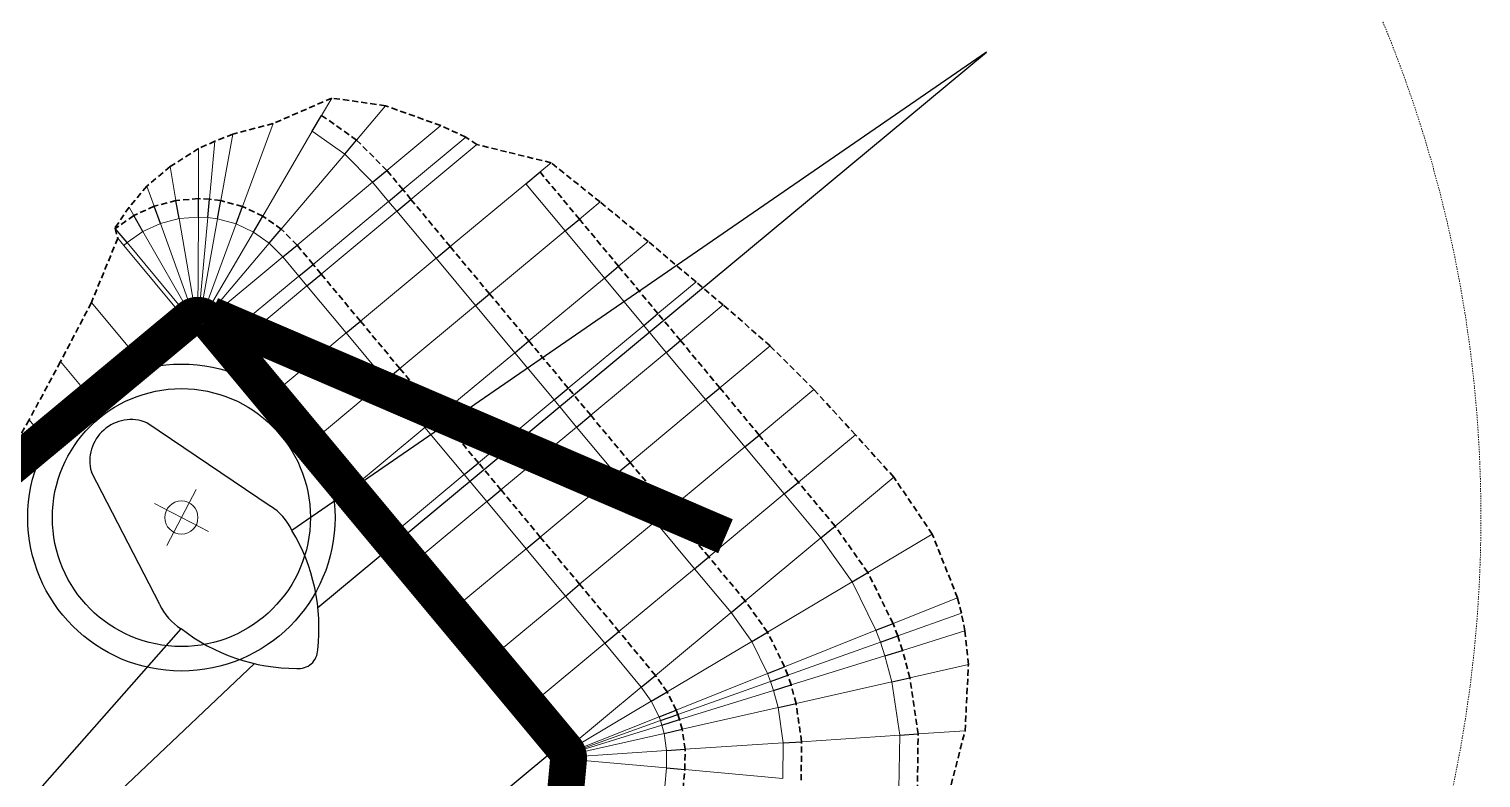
# Model space of a CAD drawing. Header units: metres. Extents: x 544752 to 548977, y 1840603 to 1844608.
# Drawn here: x 546210.3 to 546328.5, y 1843124.3 to 1843185.3 of the extents above; entities that cross this region are included whole.
import ezdxf

# ---------------------------------------------------------------- set-up
doc = ezdxf.new("R2010")
doc.units = ezdxf.units.M
doc.header["$MEASUREMENT"] = 0
doc.linetypes.add('ACAD_ISO02W100', pattern=[15, 12, -3])
doc.linetypes.add('Anordnung Grundriss$0$GESTRICHELT', pattern=[0.75, 0.5, -0.25])
doc.layers.add('Anordnung Grundriss$0$FBC-Windkraftstandort', color=7, linetype='Continuous')
doc.layers.add('C-ROAD', color=7, linetype='Continuous')
for name, color, linetype, lineweight in [('C-ROAD-CORR', 5, 'Continuous', 0), ('C-ROAD-LINK', 150, 'Continuous', 0), ('C-ROAD-MARK', 212, 'Continuous', 0), ('C-ROAD-STAN', 11, 'Continuous', 0), ('C-TOPO-FEAT', 94, 'Continuous', 5), ('Line7', 7, 'Continuous', 20), ('Đường', 5, 'ACAD_ISO02W100', 5)]:
    doc.layers.add(name, color=color, linetype=linetype, lineweight=lineweight)

# ---------------------------------------------------------------- blocks, each defined once
blk = doc.blocks.new('TB')
at = {"layer": 'Anordnung Grundriss$0$FBC-Windkraftstandort', "color": 1, "ltscale": 0.2}
for points in [[(-10.82, 8.26), (15.12, 74.06), (-4.2, 8.21)], [(-1.79, 7.15), (7.8, -0.26)], [(-13.55, 1.93), (-43.7, -62.06), (-8.99, -2.86)], [(-6.56, -3.89), (5.41, -5.8)]]:
    blk.add_lwpolyline(points, dxfattribs=at)
for radius in [12.5, 10.5]:
    blk.add_circle((-0.4, 0), radius, dxfattribs=at)
for centre, radius, start, end in [((-7.62, -6.81), 15.4, 77.1765, 114.8722), ((-13.57, 5.69), 1.57, 109.7536, 203.5071), ((-4.73, 3.7), 4.54, 49.5307, 83.3267), ((-0.39, 9.92), 15.4, 198.3885, 236.0841), ((5.26, -2.45), 3.36, 272.6116, 40.6491), ((-6.07, 0.61), 4.54, 229.934, 263.7299)]:
    blk.add_arc(centre, radius, start, end, dxfattribs=at)
at = {"layer": 'Defpoints', "color": 5, "linetype": 'Anordnung Grundriss$0$GESTRICHELT', "lineweight": 5, "ltscale": 0.2}
blk.add_circle((-0.4, 0), 105.73, dxfattribs=at)
at = {"layer": 'Line7', "color": 4, "lineweight": 5}
for p, q in [((-0.52, -2.57), (-0.29, 2.57)), ((-2.87, 0.11), (2.06, -0.11))]:
    blk.add_line(p, q, dxfattribs=at)
at = {"layer": 'Line7', "color": 1}
blk.add_circle((-0.4, 0), 1.35, dxfattribs=at)
blk = doc.blocks.new('STA')
blk.add_circle((0, 0), 0.036)
blk = doc.blocks.new('PI')
h = blk.add_hatch(color=256)
h.dxf.hatch_style = 1
h.paths.add_polyline_path([(0.011, 0, 1), (-0.011, 0, 1)])
at = {"xscale": 0.3048, "yscale": 0.3048, "zscale": 0.3048}
blk.add_blockref('STA', (0, 0), dxfattribs=at)
blk = doc.blocks.new('GFERFERF')
blk.add_lwpolyline([(467513.37, 1441358.47), (467628.37, 1441358.47), (467628.37, 1441366.47), (467513.37, 1441366.47)], close=True)
blk = doc.blocks.new('VƯERFEWRFER')
blk.add_lwpolyline([(467558.37, 1441403.47), (467513.37, 1441403.47), (467513.37, 1441358.47), (467558.37, 1441358.47)], close=True)
blk = doc.blocks.new('fcwdăed')
at = {"xscale": -1, "rotation": 19.89216182940478}
for name, p in [('GFERFERF', (1396356.81, 242240.54, -3.32)), ('VƯERFEWRFER', (1396369.4, 242205.74, -3.32))]:
    blk.add_blockref(name, p, dxfattribs=at)

msp = doc.modelspace()

# ---------------------------------------------------------------- linework, layer by layer
at = {"layer": 'C-ROAD', "color": 3, "linetype": 'Continuous', "lineweight": 13}
for p, q in [((546224.19, 1843162.39), (546223.42, 1843161.75)), ((546224.83, 1843161.62), (546224.19, 1843162.39)), ((546225.11, 1843162), (546224.19, 1843162.39)), ((546254.26, 1843126.27), (546253.99, 1843126.59)), ((546254.22, 1843125.85), (546254.26, 1843126.27))]:
    msp.add_line(p, q, dxfattribs=at)
at = {"layer": 'C-ROAD', "color": 1, "linetype": 'ACAD_ISO02W100', "lineweight": 60, "ltscale": 0.1, "const_width": 3, "flags": 128}
for points in [[(546223.42, 1843161.75), (546188.83, 1843132.97)], [(546239.59, 1843143.89), (546224.83, 1843161.62)], [(546246.3, 1843152.88), (546225.11, 1843162)], [(546266.99, 1843143.99), (546246.3, 1843152.88)], [(546253.99, 1843126.59), (546239.59, 1843143.89)], [(546252.6, 1843108.21), (546254.22, 1843125.85)]]:
    msp.add_lwpolyline(points, dxfattribs=at)
at = {"layer": 'C-ROAD', "color": 1, "linetype": 'ACAD_ISO02W100', "lineweight": -3, "ltscale": 0.1, "const_width": 3, "flags": 128}
for points in [[(546224.83, 1843161.62, 0.414214), (546223.42, 1843161.75)], [(546254.22, 1843125.85, 0.198912), (546253.99, 1843126.59)]]:
    msp.add_lwpolyline(points, format="xyb", dxfattribs=at)
at = {"layer": 'C-ROAD-CORR', "color": 160, "linetype": 'Continuous'}
for p, q in [((546234.13, 1843178.26, 588.42), (546234.95, 1843179.67, 590.04)), ((546234.13, 1843178.26, 588.42), (546234.95, 1843179.67, 590.04)), ((546234.13, 1843178.26, 588.42), (546234.95, 1843179.67, 590.04)), ((546234.13, 1843178.26, 588.42), (546234.95, 1843179.67, 590.04)), ((546233.37, 1843176.97, 588.39), (546234.13, 1843178.26, 588.42)), ((546233.37, 1843176.97, 588.39), (546234.13, 1843178.26, 588.42)), ((546236.98, 1843176.25, 588.41), (546239.33, 1843179.04, 592.06)), ((546236.98, 1843176.25, 588.41), (546239.33, 1843179.04, 592.06)), ((546236.98, 1843176.25, 588.41), (546239.33, 1843179.04, 592.06)), ((546236.98, 1843176.25, 588.41), (546239.33, 1843179.04, 592.06)), ((546227.69, 1843170.84, 580.39), (546230.18, 1843177.59, 587.59)), ((546227.69, 1843170.84, 580.39), (546230.18, 1843177.59, 587.59)), ((546227.69, 1843170.84, 580.39), (546230.18, 1843177.59, 587.59)), ((546227.69, 1843170.84, 580.39), (546230.18, 1843177.59, 587.59)), ((546229.35, 1843170.06, 580.39), (546233.37, 1843176.97, 588.39)), ((546229.35, 1843170.06, 580.39), (546233.37, 1843176.97, 588.39)), ((546229.35, 1843170.06, 580.39), (546233.37, 1843176.97, 588.39)), ((546239.43, 1843173.78, 588.41), (546243.82, 1843177.43, 594.12)), ((546239.43, 1843173.78, 588.41), (546243.82, 1843177.43, 594.12)), ((546239.43, 1843173.78, 588.41), (546243.82, 1843177.43, 594.12)), ((546239.43, 1843173.78, 588.41), (546243.82, 1843177.43, 594.12)), ((546225.02, 1843171.44, 580.39), (546225.45, 1843176.16, 585.13)), ((546225.02, 1843171.44, 580.39), (546225.45, 1843176.16, 585.13)), ((546225.02, 1843171.44, 580.39), (546225.45, 1843176.16, 585.13)), ((546225.02, 1843171.44, 580.39), (546225.45, 1843176.16, 585.13)), ((546225.92, 1843171.32, 580.39), (546226.9, 1843176.73, 585.89)), ((546225.92, 1843171.32, 580.39), (546226.9, 1843176.73, 585.89)), ((546225.92, 1843171.32, 580.39), (546226.9, 1843176.73, 585.89)), ((546225.92, 1843171.32, 580.39), (546226.9, 1843176.73, 585.89)), ((546236.01, 1843175.11, 588.38), (546236.98, 1843176.25, 588.41)), ((546236.01, 1843175.11, 588.38), (546236.98, 1843176.25, 588.41)), ((546240.74, 1843172.21, 588.38), (546245.86, 1843176.48, 595.05)), ((546240.74, 1843172.21, 588.38), (546245.86, 1843176.48, 595.05)), ((546240.74, 1843172.21, 588.38), (546245.86, 1843176.48, 595.05)), ((546240.74, 1843172.21, 588.38), (546245.86, 1843176.48, 595.05)), ((546241.4, 1843171.42, 588.36), (546246.76, 1843175.88, 595.34)), ((546241.4, 1843171.42, 588.36), (546246.76, 1843175.88, 595.34)), ((546241.4, 1843171.42, 588.36), (546246.76, 1843175.88, 595.34)), ((546241.4, 1843171.42, 588.36), (546246.76, 1843175.88, 595.34)), ((546224.1, 1843171.48, 580.39), (546224.12, 1843175.55, 584.46)), ((546224.1, 1843171.48, 580.39), (546224.12, 1843175.55, 584.46)), ((546224.1, 1843171.48, 580.39), (546224.12, 1843175.55, 584.46)), ((546224.1, 1843171.48, 580.39), (546224.12, 1843175.55, 584.46)), ((546230.84, 1843169, 580.38), (546236.01, 1843175.11, 588.38)), ((546230.84, 1843169, 580.38), (546236.01, 1843175.11, 588.38)), ((546230.84, 1843169, 580.38), (546236.01, 1843175.11, 588.38)), ((546222.28, 1843171.33, 580.39), (546221.8, 1843174.09, 583.2)), ((546222.28, 1843171.33, 580.39), (546221.8, 1843174.09, 583.2)), ((546222.28, 1843171.33, 580.39), (546221.8, 1843174.09, 583.2)), ((546222.28, 1843171.33, 580.39), (546221.8, 1843174.09, 583.2)), ((546238.28, 1843172.82, 588.38), (546239.43, 1843173.78, 588.41)), ((546238.28, 1843172.82, 588.38), (546239.43, 1843173.78, 588.41)), ((546250.74, 1843172.69, 596.29), (546251.9, 1843173.65, 596.32)), ((546250.74, 1843172.69, 596.29), (546251.9, 1843173.65, 596.32)), ((546251.9, 1843173.65, 596.32), (546252.8, 1843174.4, 597.49)), ((546251.9, 1843173.65, 596.32), (546252.8, 1843174.4, 597.49)), ((546251.9, 1843173.65, 596.32), (546252.8, 1843174.4, 597.49)), ((546251.9, 1843173.65, 596.32), (546252.8, 1843174.4, 597.49)), ((546220.51, 1843170.86, 580.39), (546219.92, 1843172.5, 582.14)), ((546220.51, 1843170.86, 580.39), (546219.92, 1843172.5, 582.14)), ((546220.51, 1843170.86, 580.39), (546219.92, 1843172.5, 582.14)), ((546220.51, 1843170.86, 580.39), (546219.92, 1843172.5, 582.14)), ((546232.13, 1843167.7, 580.38), (546238.28, 1843172.82, 588.38)), ((546232.13, 1843167.7, 580.38), (546238.28, 1843172.82, 588.38)), ((546232.13, 1843167.7, 580.38), (546238.28, 1843172.82, 588.38)), ((546239.58, 1843171.25, 588.35), (546240.74, 1843172.21, 588.38)), ((546239.58, 1843171.25, 588.35), (546240.74, 1843172.21, 588.38)), ((546244.59, 1843167.57, 588.29), (546250.74, 1843172.69, 596.29)), ((546244.59, 1843167.57, 588.29), (546250.74, 1843172.69, 596.29)), ((546244.59, 1843167.57, 588.29), (546250.74, 1843172.69, 596.29)), ((546222.53, 1843169.85, 580.36), (546222.28, 1843171.33, 580.39)), ((546222.53, 1843169.85, 580.36), (546222.28, 1843171.33, 580.39)), ((546224.1, 1843169.98, 580.36), (546224.1, 1843171.48, 580.39)), ((546224.1, 1843169.98, 580.36), (546224.1, 1843171.48, 580.39)), ((546224.88, 1843169.95, 580.36), (546225.02, 1843171.44, 580.39)), ((546224.88, 1843169.95, 580.36), (546225.02, 1843171.44, 580.39)), ((546225.66, 1843169.84, 580.36), (546225.92, 1843171.32, 580.39)), ((546225.66, 1843169.84, 580.36), (546225.92, 1843171.32, 580.39)), ((546233.43, 1843166.13, 580.35), (546239.58, 1843171.25, 588.35)), ((546233.43, 1843166.13, 580.35), (546239.58, 1843171.25, 588.35)), ((546233.43, 1843166.13, 580.35), (546239.58, 1843171.25, 588.35)), ((546240.24, 1843170.46, 588.33), (546241.4, 1843171.42, 588.36)), ((546240.24, 1843170.46, 588.33), (546241.4, 1843171.42, 588.36)), ((546255.1, 1843169.81, 596.24), (546256.78, 1843171.21, 598.44)), ((546255.1, 1843169.81, 596.24), (546256.78, 1843171.21, 598.44)), ((546255.1, 1843169.81, 596.24), (546256.78, 1843171.21, 598.44)), ((546255.1, 1843169.81, 596.24), (546256.78, 1843171.21, 598.44)), ((546218.85, 1843170.1, 580.39), (546218.46, 1843170.78, 581.18)), ((546218.85, 1843170.1, 580.39), (546218.46, 1843170.78, 581.18)), ((546218.85, 1843170.1, 580.39), (546218.46, 1843170.78, 581.18)), ((546218.85, 1843170.1, 580.39), (546218.46, 1843170.78, 581.18)), ((546219.59, 1843168.8, 580.36), (546218.85, 1843170.1, 580.39)), ((546219.59, 1843168.8, 580.36), (546218.85, 1843170.1, 580.39)), ((546221.02, 1843169.45, 580.36), (546220.51, 1843170.86, 580.39)), ((546221.02, 1843169.45, 580.36), (546220.51, 1843170.86, 580.39)), ((546223.89, 1843161.97, 572.36), (546222.53, 1843169.85, 580.36)), ((546223.89, 1843161.97, 572.36), (546222.53, 1843169.85, 580.36)), ((546223.89, 1843161.97, 572.36), (546222.53, 1843169.85, 580.36)), ((546224.06, 1843161.98, 572.36), (546224.1, 1843169.98, 580.36)), ((546224.06, 1843161.98, 572.36), (546224.1, 1843169.98, 580.36)), ((546224.06, 1843161.98, 572.36), (546224.1, 1843169.98, 580.36)), ((546224.15, 1843161.98, 572.36), (546224.88, 1843169.95, 580.36)), ((546224.15, 1843161.98, 572.36), (546224.88, 1843169.95, 580.36)), ((546224.15, 1843161.98, 572.36), (546224.88, 1843169.95, 580.36)), ((546224.24, 1843161.97, 572.36), (546225.66, 1843169.84, 580.36)), ((546224.24, 1843161.97, 572.36), (546225.66, 1843169.84, 580.36)), ((546224.24, 1843161.97, 572.36), (546225.66, 1843169.84, 580.36)), ((546227.17, 1843169.43, 580.36), (546227.69, 1843170.84, 580.39)), ((546227.17, 1843169.43, 580.36), (546227.69, 1843170.84, 580.39)), ((546228.59, 1843168.76, 580.36), (546229.35, 1843170.06, 580.39)), ((546228.59, 1843168.76, 580.36), (546229.35, 1843170.06, 580.39)), ((546234.09, 1843165.34, 580.33), (546240.24, 1843170.46, 588.33)), ((546234.09, 1843165.34, 580.33), (546240.24, 1843170.46, 588.33)), ((546234.09, 1843165.34, 580.33), (546240.24, 1843170.46, 588.33)), ((546253.94, 1843168.85, 596.21), (546255.1, 1843169.81, 596.24)), ((546253.94, 1843168.85, 596.21), (546255.1, 1843169.81, 596.24)), ((546217.34, 1843169.05, 580.39), (546217.32, 1843169.08, 580.42)), ((546217.34, 1843169.05, 580.39), (546217.32, 1843169.08, 580.42)), ((546217.34, 1843169.05, 580.39), (546217.32, 1843169.08, 580.42)), ((546217.34, 1843169.05, 580.39), (546217.32, 1843169.08, 580.42)), ((546218.3, 1843167.9, 580.36), (546217.34, 1843169.05, 580.39)), ((546218.3, 1843167.9, 580.36), (546217.34, 1843169.05, 580.39)), ((546223.56, 1843161.85, 572.36), (546219.59, 1843168.8, 580.36)), ((546223.56, 1843161.85, 572.36), (546219.59, 1843168.8, 580.36)), ((546223.56, 1843161.85, 572.36), (546219.59, 1843168.8, 580.36)), ((546223.72, 1843161.92, 572.36), (546221.02, 1843169.45, 580.36)), ((546223.72, 1843161.92, 572.36), (546221.02, 1843169.45, 580.36)), ((546223.72, 1843161.92, 572.36), (546221.02, 1843169.45, 580.36)), ((546224.41, 1843161.92, 572.36), (546227.17, 1843169.43, 580.36)), ((546224.41, 1843161.92, 572.36), (546227.17, 1843169.43, 580.36)), ((546224.41, 1843161.92, 572.36), (546227.17, 1843169.43, 580.36)), ((546224.56, 1843161.85, 572.36), (546228.59, 1843168.76, 580.36)), ((546224.56, 1843161.85, 572.36), (546228.59, 1843168.76, 580.36)), ((546224.56, 1843161.85, 572.36), (546228.59, 1843168.76, 580.36)), ((546229.87, 1843167.85, 580.35), (546230.84, 1843169, 580.38)), ((546229.87, 1843167.85, 580.35), (546230.84, 1843169, 580.38)), ((546247.79, 1843163.73, 588.21), (546253.94, 1843168.85, 596.21)), ((546247.79, 1843163.73, 588.21), (546253.94, 1843168.85, 596.21)), ((546247.79, 1843163.73, 588.21), (546253.94, 1843168.85, 596.21)), ((546218.03, 1843167.67, 580.36), (546217.54, 1843168.25, 580.38)), ((546218.03, 1843167.67, 580.36), (546217.54, 1843168.25, 580.38)), ((546218.03, 1843167.67, 580.36), (546217.54, 1843168.25, 580.38)), ((546218.03, 1843167.67, 580.36), (546217.54, 1843168.25, 580.38)), ((546223.14, 1843161.52, 572.36), (546218.03, 1843167.67, 580.36)), ((546223.14, 1843161.52, 572.36), (546218.03, 1843167.67, 580.36)), ((546223.14, 1843161.52, 572.36), (546218.03, 1843167.67, 580.36)), ((546223.42, 1843161.75, 572.36), (546218.3, 1843167.9, 580.36)), ((546223.42, 1843161.75, 572.36), (546218.3, 1843167.9, 580.36)), ((546223.42, 1843161.75, 572.36), (546218.3, 1843167.9, 580.36)), ((546224.71, 1843161.75, 572.35), (546229.87, 1843167.85, 580.35)), ((546224.71, 1843161.75, 572.35), (546229.87, 1843167.85, 580.35)), ((546224.71, 1843161.75, 572.35), (546229.87, 1843167.85, 580.35)), ((546230.98, 1843166.74, 580.35), (546232.13, 1843167.7, 580.38)), ((546230.98, 1843166.74, 580.35), (546232.13, 1843167.7, 580.38)), ((546243.44, 1843166.62, 588.26), (546244.59, 1843167.57, 588.29)), ((546243.44, 1843166.62, 588.26), (546244.59, 1843167.57, 588.29)), ((546258.29, 1843165.97, 596.17), (546260.71, 1843167.98, 599.32)), ((546258.29, 1843165.97, 596.17), (546260.71, 1843167.98, 599.32)), ((546258.29, 1843165.97, 596.17), (546260.71, 1843167.98, 599.32)), ((546258.29, 1843165.97, 596.17), (546260.71, 1843167.98, 599.32)), ((546224.83, 1843161.62, 572.35), (546230.98, 1843166.74, 580.35)), ((546224.83, 1843161.62, 572.35), (546230.98, 1843166.74, 580.35)), ((546224.83, 1843161.62, 572.35), (546230.98, 1843166.74, 580.35)), ((546237.29, 1843161.5, 580.26), (546243.44, 1843166.62, 588.26)), ((546237.29, 1843161.5, 580.26), (546243.44, 1843166.62, 588.26)), ((546237.29, 1843161.5, 580.26), (546243.44, 1843166.62, 588.26)), ((546226.13, 1843160.06, 572.32), (546232.28, 1843165.17, 580.32)), ((546226.13, 1843160.06, 572.32), (546232.28, 1843165.17, 580.32)), ((546226.13, 1843160.06, 572.32), (546232.28, 1843165.17, 580.32)), ((546232.28, 1843165.17, 580.32), (546233.43, 1843166.13, 580.35)), ((546232.28, 1843165.17, 580.32), (546233.43, 1843166.13, 580.35)), ((546232.94, 1843164.38, 580.3), (546234.09, 1843165.34, 580.33)), ((546232.94, 1843164.38, 580.3), (546234.09, 1843165.34, 580.33)), ((546257.14, 1843165.01, 596.14), (546258.29, 1843165.97, 596.17)), ((546257.14, 1843165.01, 596.14), (546258.29, 1843165.97, 596.17)), ((546226.79, 1843159.26, 572.3), (546232.94, 1843164.38, 580.3)), ((546226.79, 1843159.26, 572.3), (546232.94, 1843164.38, 580.3)), ((546226.79, 1843159.26, 572.3), (546232.94, 1843164.38, 580.3)), ((546250.99, 1843159.89, 588.14), (546257.14, 1843165.01, 596.14)), ((546250.99, 1843159.89, 588.14), (546257.14, 1843165.01, 596.14)), ((546250.99, 1843159.89, 588.14), (546257.14, 1843165.01, 596.14)), ((546261.49, 1843162.12, 596.09), (546264.59, 1843164.7, 600.13)), ((546261.49, 1843162.12, 596.09), (546264.59, 1843164.7, 600.13)), ((546261.49, 1843162.12, 596.09), (546264.59, 1843164.7, 600.13)), ((546261.49, 1843162.12, 596.09), (546264.59, 1843164.7, 600.13)), ((546219.3, 1843158.32, 572.36), (546215.4, 1843163.01, 578.47)), ((546219.3, 1843158.32, 572.36), (546215.4, 1843163.01, 578.47)), ((546219.3, 1843158.32, 572.36), (546215.4, 1843163.01, 578.47)), ((546219.3, 1843158.32, 572.36), (546215.4, 1843163.01, 578.47)), ((546240.49, 1843157.65, 580.18), (546246.64, 1843162.77, 588.18)), ((546240.49, 1843157.65, 580.18), (546246.64, 1843162.77, 588.18)), ((546240.49, 1843157.65, 580.18), (546246.64, 1843162.77, 588.18)), ((546246.64, 1843162.77, 588.18), (546247.79, 1843163.73, 588.21)), ((546246.64, 1843162.77, 588.18), (546247.79, 1843163.73, 588.21)), ((546263.33, 1843159.92, 596.05), (546266.81, 1843162.82, 600.59)), ((546263.33, 1843159.92, 596.05), (546266.81, 1843162.82, 600.59)), ((546263.33, 1843159.92, 596.05), (546266.81, 1843162.82, 600.59)), ((546263.33, 1843159.92, 596.05), (546266.81, 1843162.82, 600.59)), ((546236.14, 1843160.54, 580.23), (546237.29, 1843161.5, 580.26)), ((546236.14, 1843160.54, 580.23), (546237.29, 1843161.5, 580.26)), ((546260.34, 1843161.16, 596.06), (546261.49, 1843162.12, 596.09)), ((546260.34, 1843161.16, 596.06), (546261.49, 1843162.12, 596.09)), ((546229.99, 1843155.42, 572.23), (546236.14, 1843160.54, 580.23)), ((546229.99, 1843155.42, 572.23), (546236.14, 1843160.54, 580.23)), ((546229.99, 1843155.42, 572.23), (546236.14, 1843160.54, 580.23)), ((546254.19, 1843156.05, 588.06), (546260.34, 1843161.16, 596.06)), ((546254.19, 1843156.05, 588.06), (546260.34, 1843161.16, 596.06)), ((546254.19, 1843156.05, 588.06), (546260.34, 1843161.16, 596.06)), ((546249.84, 1843158.93, 588.11), (546250.99, 1843159.89, 588.14)), ((546249.84, 1843158.93, 588.11), (546250.99, 1843159.89, 588.14)), ((546262.17, 1843158.96, 596.02), (546263.33, 1843159.92, 596.05)), ((546262.17, 1843158.96, 596.02), (546263.33, 1843159.92, 596.05)), ((546266.52, 1843156.08, 595.98), (546270.62, 1843159.49, 601.3)), ((546266.52, 1843156.08, 595.98), (546270.62, 1843159.49, 601.3)), ((546266.52, 1843156.08, 595.98), (546270.62, 1843159.49, 601.3)), ((546266.52, 1843156.08, 595.98), (546270.62, 1843159.49, 601.3)), ((546215.46, 1843155.13, 572.36), (546212.89, 1843158.21, 576.38)), ((546215.46, 1843155.13, 572.36), (546212.89, 1843158.21, 576.38)), ((546215.46, 1843155.13, 572.36), (546212.89, 1843158.21, 576.38)), ((546215.46, 1843155.13, 572.36), (546212.89, 1843158.21, 576.38)), ((546243.69, 1843153.81, 580.11), (546249.84, 1843158.93, 588.11)), ((546243.69, 1843153.81, 580.11), (546249.84, 1843158.93, 588.11)), ((546243.69, 1843153.81, 580.11), (546249.84, 1843158.93, 588.11)), ((546256.02, 1843153.84, 588.02), (546262.17, 1843158.96, 596.02)), ((546256.02, 1843153.84, 588.02), (546262.17, 1843158.96, 596.02)), ((546256.02, 1843153.84, 588.02), (546262.17, 1843158.96, 596.02)), ((546239.34, 1843156.69, 580.15), (546240.49, 1843157.65, 580.18)), ((546239.34, 1843156.69, 580.15), (546240.49, 1843157.65, 580.18)), ((546233.19, 1843151.58, 572.15), (546239.34, 1843156.69, 580.15)), ((546233.19, 1843151.58, 572.15), (546239.34, 1843156.69, 580.15)), ((546233.19, 1843151.58, 572.15), (546239.34, 1843156.69, 580.15)), ((546253.04, 1843155.09, 588.03), (546254.19, 1843156.05, 588.06)), ((546253.04, 1843155.09, 588.03), (546254.19, 1843156.05, 588.06)), ((546265.37, 1843155.12, 595.95), (546266.52, 1843156.08, 595.98)), ((546265.37, 1843155.12, 595.95), (546266.52, 1843156.08, 595.98)), ((546269.72, 1843152.23, 595.9), (546274.17, 1843155.94, 601.69)), ((546269.72, 1843152.23, 595.9), (546274.17, 1843155.94, 601.69)), ((546269.72, 1843152.23, 595.9), (546274.17, 1843155.94, 601.69)), ((546269.72, 1843152.23, 595.9), (546274.17, 1843155.94, 601.69)), ((546246.89, 1843149.97, 580.03), (546253.04, 1843155.09, 588.03)), ((546246.89, 1843149.97, 580.03), (546253.04, 1843155.09, 588.03)), ((546246.89, 1843149.97, 580.03), (546253.04, 1843155.09, 588.03)), ((546259.22, 1843150, 587.95), (546265.37, 1843155.12, 595.95)), ((546259.22, 1843150, 587.95), (546265.37, 1843155.12, 595.95)), ((546259.22, 1843150, 587.95), (546265.37, 1843155.12, 595.95)), ((546211.62, 1843151.93, 572.36), (546210.33, 1843153.47, 574.37)), ((546211.62, 1843151.93, 572.36), (546210.33, 1843153.47, 574.37)), ((546211.62, 1843151.93, 572.36), (546210.33, 1843153.47, 574.37)), ((546211.62, 1843151.93, 572.36), (546210.33, 1843153.47, 574.37)), ((546242.54, 1843152.85, 580.08), (546243.69, 1843153.81, 580.11)), ((546242.54, 1843152.85, 580.08), (546243.69, 1843153.81, 580.11)), ((546254.87, 1843152.88, 587.99), (546256.02, 1843153.84, 588.02)), ((546254.87, 1843152.88, 587.99), (546256.02, 1843153.84, 588.02)), ((546236.39, 1843147.73, 572.08), (546242.54, 1843152.85, 580.08)), ((546236.39, 1843147.73, 572.08), (546242.54, 1843152.85, 580.08)), ((546236.39, 1843147.73, 572.08), (546242.54, 1843152.85, 580.08)), ((546248.72, 1843147.77, 579.99), (546254.87, 1843152.88, 587.99)), ((546248.72, 1843147.77, 579.99), (546254.87, 1843152.88, 587.99)), ((546248.72, 1843147.77, 579.99), (546254.87, 1843152.88, 587.99)), ((546268.57, 1843151.27, 595.87), (546269.72, 1843152.23, 595.9)), ((546268.57, 1843151.27, 595.87), (546269.72, 1843152.23, 595.9)), ((546272.92, 1843148.39, 595.83), (546277.56, 1843152.25, 601.86)), ((546272.92, 1843148.39, 595.83), (546277.56, 1843152.25, 601.86)), ((546272.92, 1843148.39, 595.83), (546277.56, 1843152.25, 601.86)), ((546272.92, 1843148.39, 595.83), (546277.56, 1843152.25, 601.86)), ((546262.42, 1843146.16, 587.87), (546268.57, 1843151.27, 595.87)), ((546262.42, 1843146.16, 587.87), (546268.57, 1843151.27, 595.87)), ((546262.42, 1843146.16, 587.87), (546268.57, 1843151.27, 595.87)), ((546245.74, 1843149.01, 580), (546246.89, 1843149.97, 580.03)), ((546245.74, 1843149.01, 580), (546246.89, 1843149.97, 580.03)), ((546258.07, 1843149.04, 587.92), (546259.22, 1843150, 587.95)), ((546258.07, 1843149.04, 587.92), (546259.22, 1843150, 587.95)), ((546239.59, 1843143.89, 572), (546245.74, 1843149.01, 580)), ((546239.59, 1843143.89, 572), (546245.74, 1843149.01, 580)), ((546239.59, 1843143.89, 572), (546245.74, 1843149.01, 580)), ((546251.92, 1843143.92, 579.92), (546258.07, 1843149.04, 587.92)), ((546251.92, 1843143.92, 579.92), (546258.07, 1843149.04, 587.92)), ((546251.92, 1843143.92, 579.92), (546258.07, 1843149.04, 587.92)), ((546275.9, 1843144.82, 595.76), (546280.68, 1843148.8, 601.98)), ((546275.9, 1843144.82, 595.76), (546280.68, 1843148.8, 601.98)), ((546275.9, 1843144.82, 595.76), (546280.68, 1843148.8, 601.98)), ((546275.9, 1843144.82, 595.76), (546280.68, 1843148.8, 601.98)), ((546247.57, 1843146.81, 579.96), (546248.72, 1843147.77, 579.99)), ((546247.57, 1843146.81, 579.96), (546248.72, 1843147.77, 579.99)), ((546265.62, 1843142.31, 587.8), (546271.77, 1843147.43, 595.8)), ((546265.62, 1843142.31, 587.8), (546271.77, 1843147.43, 595.8)), ((546265.62, 1843142.31, 587.8), (546271.77, 1843147.43, 595.8)), ((546271.77, 1843147.43, 595.8), (546272.92, 1843148.39, 595.83)), ((546271.77, 1843147.43, 595.8), (546272.92, 1843148.39, 595.83)), ((546241.42, 1843141.69, 571.96), (546247.57, 1843146.81, 579.96)), ((546241.42, 1843141.69, 571.96), (546247.57, 1843146.81, 579.96)), ((546241.42, 1843141.69, 571.96), (546247.57, 1843146.81, 579.96)), ((546261.27, 1843145.2, 587.84), (546262.42, 1843146.16, 587.87)), ((546261.27, 1843145.2, 587.84), (546262.42, 1843146.16, 587.87)), ((546255.12, 1843140.08, 579.84), (546261.27, 1843145.2, 587.84)), ((546255.12, 1843140.08, 579.84), (546261.27, 1843145.2, 587.84)), ((546255.12, 1843140.08, 579.84), (546261.27, 1843145.2, 587.84)), ((546250.77, 1843142.96, 579.89), (546251.92, 1843143.92, 579.92)), ((546250.77, 1843142.96, 579.89), (546251.92, 1843143.92, 579.92)), ((546268.59, 1843138.74, 587.73), (546274.74, 1843143.86, 595.73)), ((546268.59, 1843138.74, 587.73), (546274.74, 1843143.86, 595.73)), ((546268.59, 1843138.74, 587.73), (546274.74, 1843143.86, 595.73)), ((546274.74, 1843143.86, 595.73), (546275.9, 1843144.82, 595.76)), ((546274.74, 1843143.86, 595.73), (546275.9, 1843144.82, 595.76)), ((546278.57, 1843141.04, 595.75), (546283.81, 1843144.16, 601.86)), ((546278.57, 1843141.04, 595.75), (546283.81, 1843144.16, 601.86)), ((546278.57, 1843141.04, 595.75), (546283.81, 1843144.16, 601.86)), ((546278.57, 1843141.04, 595.75), (546283.81, 1843144.16, 601.86)), ((546244.62, 1843137.85, 571.89), (546250.77, 1843142.96, 579.89)), ((546244.62, 1843137.85, 571.89), (546250.77, 1843142.96, 579.89)), ((546244.62, 1843137.85, 571.89), (546250.77, 1843142.96, 579.89)), ((546264.47, 1843141.35, 587.77), (546265.62, 1843142.31, 587.8)), ((546264.47, 1843141.35, 587.77), (546265.62, 1843142.31, 587.8)), ((546258.32, 1843136.24, 579.77), (546264.47, 1843141.35, 587.77)), ((546258.32, 1843136.24, 579.77), (546264.47, 1843141.35, 587.77)), ((546258.32, 1843136.24, 579.77), (546264.47, 1843141.35, 587.77)), ((546270.41, 1843136.18, 587.72), (546277.28, 1843140.27, 595.72)), ((546270.41, 1843136.18, 587.72), (546277.28, 1843140.27, 595.72)), ((546270.41, 1843136.18, 587.72), (546277.28, 1843140.27, 595.72)), ((546277.28, 1843140.27, 595.72), (546278.57, 1843141.04, 595.75)), ((546277.28, 1843140.27, 595.72), (546278.57, 1843141.04, 595.75)), ((546247.82, 1843134, 571.81), (546253.97, 1843139.12, 579.81)), ((546247.82, 1843134, 571.81), (546253.97, 1843139.12, 579.81)), ((546247.82, 1843134, 571.81), (546253.97, 1843139.12, 579.81)), ((546253.97, 1843139.12, 579.81), (546255.12, 1843140.08, 579.84)), ((546253.97, 1843139.12, 579.81), (546255.12, 1843140.08, 579.84)), ((546267.44, 1843137.78, 587.7), (546268.59, 1843138.74, 587.73)), ((546267.44, 1843137.78, 587.7), (546268.59, 1843138.74, 587.73)), ((546280.62, 1843136.89, 595.75), (546285.86, 1843138.98, 601.39)), ((546280.62, 1843136.89, 595.75), (546285.86, 1843138.98, 601.39)), ((546280.62, 1843136.89, 595.75), (546285.86, 1843138.98, 601.39)), ((546280.62, 1843136.89, 595.75), (546285.86, 1843138.98, 601.39)), ((546261.29, 1843132.66, 579.7), (546267.44, 1843137.78, 587.7)), ((546261.29, 1843132.66, 579.7), (546267.44, 1843137.78, 587.7)), ((546261.29, 1843132.66, 579.7), (546267.44, 1843137.78, 587.7)), ((546279.22, 1843136.33, 595.72), (546280.62, 1843136.89, 595.75)), ((546279.22, 1843136.33, 595.72), (546280.62, 1843136.89, 595.75)), ((546281, 1843135.88, 595.75), (546286.18, 1843137.73, 601.25)), ((546281, 1843135.88, 595.75), (546286.18, 1843137.73, 601.25)), ((546281, 1843135.88, 595.75), (546286.18, 1843137.73, 601.25)), ((546281, 1843135.88, 595.75), (546286.18, 1843137.73, 601.25)), ((546257.16, 1843135.28, 579.74), (546258.32, 1843136.24, 579.77)), ((546257.16, 1843135.28, 579.74), (546258.32, 1843136.24, 579.77)), ((546269.12, 1843135.41, 587.69), (546270.41, 1843136.18, 587.72)), ((546269.12, 1843135.41, 587.69), (546270.41, 1843136.18, 587.72)), ((546271.79, 1843133.36, 587.72), (546279.22, 1843136.33, 595.72)), ((546271.79, 1843133.36, 587.72), (546279.22, 1843136.33, 595.72)), ((546271.79, 1843133.36, 587.72), (546279.22, 1843136.33, 595.72)), ((546279.59, 1843135.37, 595.72), (546281, 1843135.88, 595.75)), ((546279.59, 1843135.37, 595.72), (546281, 1843135.88, 595.75)), ((546281.39, 1843134.7, 595.75), (546286.46, 1843136.28, 601.06)), ((546281.39, 1843134.7, 595.75), (546286.46, 1843136.28, 601.06)), ((546281.39, 1843134.7, 595.75), (546286.46, 1843136.28, 601.06)), ((546281.39, 1843134.7, 595.75), (546286.46, 1843136.28, 601.06)), ((546251.02, 1843130.16, 571.74), (546257.16, 1843135.28, 579.74)), ((546251.02, 1843130.16, 571.74), (546257.16, 1843135.28, 579.74)), ((546251.02, 1843130.16, 571.74), (546257.16, 1843135.28, 579.74)), ((546262.24, 1843131.32, 579.69), (546269.12, 1843135.41, 587.69)), ((546262.24, 1843131.32, 579.69), (546269.12, 1843135.41, 587.69)), ((546262.24, 1843131.32, 579.69), (546269.12, 1843135.41, 587.69)), ((546272.05, 1843132.68, 587.72), (546279.59, 1843135.37, 595.72)), ((546272.05, 1843132.68, 587.72), (546279.59, 1843135.37, 595.72)), ((546272.05, 1843132.68, 587.72), (546279.59, 1843135.37, 595.72)), ((546279.96, 1843134.26, 595.72), (546281.39, 1843134.7, 595.75)), ((546279.96, 1843134.26, 595.72), (546281.39, 1843134.7, 595.75)), ((546270.4, 1843132.81, 587.69), (546271.79, 1843133.36, 587.72)), ((546270.4, 1843132.81, 587.69), (546271.79, 1843133.36, 587.72)), ((546272.32, 1843131.88, 587.72), (546279.96, 1843134.26, 595.72)), ((546272.32, 1843131.88, 587.72), (546279.96, 1843134.26, 595.72)), ((546272.32, 1843131.88, 587.72), (546279.96, 1843134.26, 595.72)), ((546281.99, 1843132.47, 595.75), (546286.75, 1843133.55, 600.63)), ((546281.99, 1843132.47, 595.75), (546286.75, 1843133.55, 600.63)), ((546281.99, 1843132.47, 595.75), (546286.75, 1843133.55, 600.63)), ((546281.99, 1843132.47, 595.75), (546286.75, 1843133.55, 600.63)), ((546260.14, 1843131.7, 579.67), (546261.29, 1843132.66, 579.7)), ((546260.14, 1843131.7, 579.67), (546261.29, 1843132.66, 579.7)), ((546262.97, 1843129.84, 579.69), (546270.4, 1843132.81, 587.69)), ((546262.97, 1843129.84, 579.69), (546270.4, 1843132.81, 587.69)), ((546262.97, 1843129.84, 579.69), (546270.4, 1843132.81, 587.69)), ((546263.11, 1843129.48, 579.69), (546270.64, 1843132.17, 587.69)), ((546263.11, 1843129.48, 579.69), (546270.64, 1843132.17, 587.69)), ((546263.11, 1843129.48, 579.69), (546270.64, 1843132.17, 587.69)), ((546270.64, 1843132.17, 587.69), (546272.05, 1843132.68, 587.72)), ((546270.64, 1843132.17, 587.69), (546272.05, 1843132.68, 587.72)), ((546272.73, 1843130.37, 587.72), (546280.53, 1843132.13, 595.72)), ((546272.73, 1843130.37, 587.72), (546280.53, 1843132.13, 595.72)), ((546272.73, 1843130.37, 587.72), (546280.53, 1843132.13, 595.72)), ((546280.53, 1843132.13, 595.72), (546281.99, 1843132.47, 595.75)), ((546280.53, 1843132.13, 595.72), (546281.99, 1843132.47, 595.75)), ((546253.99, 1843126.59, 571.67), (546260.14, 1843131.7, 579.67)), ((546253.99, 1843126.59, 571.67), (546260.14, 1843131.7, 579.67)), ((546253.99, 1843126.59, 571.67), (546260.14, 1843131.7, 579.67)), ((546260.95, 1843130.55, 579.66), (546262.24, 1843131.32, 579.69)), ((546260.95, 1843130.55, 579.66), (546262.24, 1843131.32, 579.69)), ((546263.25, 1843129.06, 579.69), (546270.89, 1843131.44, 587.69)), ((546263.25, 1843129.06, 579.69), (546270.89, 1843131.44, 587.69)), ((546263.25, 1843129.06, 579.69), (546270.89, 1843131.44, 587.69)), ((546270.89, 1843131.44, 587.69), (546272.32, 1843131.88, 587.72)), ((546270.89, 1843131.44, 587.69), (546272.32, 1843131.88, 587.72)), ((546254.08, 1843126.46, 571.66), (546260.95, 1843130.55, 579.66)), ((546254.08, 1843126.46, 571.66), (546260.95, 1843130.55, 579.66)), ((546254.08, 1843126.46, 571.66), (546260.95, 1843130.55, 579.66)), ((546261.58, 1843129.28, 579.66), (546262.97, 1843129.84, 579.69)), ((546261.58, 1843129.28, 579.66), (546262.97, 1843129.84, 579.69)), ((546263.46, 1843128.27, 579.69), (546271.26, 1843130.04, 587.69)), ((546263.46, 1843128.27, 579.69), (546271.26, 1843130.04, 587.69)), ((546263.46, 1843128.27, 579.69), (546271.26, 1843130.04, 587.69)), ((546271.26, 1843130.04, 587.69), (546272.73, 1843130.37, 587.72)), ((546271.26, 1843130.04, 587.69), (546272.73, 1843130.37, 587.72)), ((546254.15, 1843126.32, 571.66), (546261.58, 1843129.28, 579.66)), ((546254.15, 1843126.32, 571.66), (546261.58, 1843129.28, 579.66)), ((546254.15, 1843126.32, 571.66), (546261.58, 1843129.28, 579.66)), ((546254.16, 1843126.28, 571.66), (546261.7, 1843128.98, 579.66)), ((546254.16, 1843126.28, 571.66), (546261.7, 1843128.98, 579.66)), ((546254.16, 1843126.28, 571.66), (546261.7, 1843128.98, 579.66)), ((546254.18, 1843126.24, 571.66), (546261.82, 1843128.62, 579.66)), ((546254.18, 1843126.24, 571.66), (546261.82, 1843128.62, 579.66)), ((546254.18, 1843126.24, 571.66), (546261.82, 1843128.62, 579.66)), ((546261.7, 1843128.98, 579.66), (546263.11, 1843129.48, 579.69)), ((546261.7, 1843128.98, 579.66), (546263.11, 1843129.48, 579.69)), ((546261.82, 1843128.62, 579.66), (546263.25, 1843129.06, 579.69)), ((546261.82, 1843128.62, 579.66), (546263.25, 1843129.06, 579.69)), ((546254.2, 1843126.17, 571.66), (546262, 1843127.94, 579.66)), ((546254.2, 1843126.17, 571.66), (546262, 1843127.94, 579.66)), ((546254.2, 1843126.17, 571.66), (546262, 1843127.94, 579.66)), ((546262, 1843127.94, 579.66), (546263.46, 1843128.27, 579.69)), ((546262, 1843127.94, 579.66), (546263.46, 1843128.27, 579.69)), ((546271.68, 1843127.16, 587.69), (546273.18, 1843127.26, 587.72)), ((546271.68, 1843127.16, 587.69), (546273.18, 1843127.26, 587.72)), ((546273.18, 1843127.26, 587.72), (546281.16, 1843127.79, 595.72)), ((546273.18, 1843127.26, 587.72), (546281.16, 1843127.79, 595.72)), ((546273.18, 1843127.26, 587.72), (546281.16, 1843127.79, 595.72)), ((546281.16, 1843127.79, 595.72), (546282.66, 1843127.89, 595.75)), ((546281.16, 1843127.79, 595.72), (546282.66, 1843127.89, 595.75)), ((546282.66, 1843127.89, 595.75), (546286.48, 1843128.14, 599.58)), ((546282.66, 1843127.89, 595.75), (546286.48, 1843128.14, 599.58)), ((546282.66, 1843127.89, 595.75), (546286.48, 1843128.14, 599.58)), ((546282.66, 1843127.89, 595.75), (546286.48, 1843128.14, 599.58)), ((546254.22, 1843126.01, 571.66), (546262.2, 1843126.54, 579.66)), ((546254.22, 1843126.01, 571.66), (546262.2, 1843126.54, 579.66)), ((546254.22, 1843126.01, 571.66), (546262.2, 1843126.54, 579.66)), ((546262.2, 1843126.54, 579.66), (546263.7, 1843126.64, 579.69)), ((546262.2, 1843126.54, 579.66), (546263.7, 1843126.64, 579.69)), ((546263.7, 1843126.64, 579.69), (546271.68, 1843127.16, 587.69)), ((546263.7, 1843126.64, 579.69), (546271.68, 1843127.16, 587.69)), ((546263.7, 1843126.64, 579.69), (546271.68, 1843127.16, 587.69)), ((546254.22, 1843125.85, 571.66), (546262.18, 1843125.13, 579.66)), ((546254.22, 1843125.85, 571.66), (546262.18, 1843125.13, 579.66)), ((546254.22, 1843125.85, 571.66), (546262.18, 1843125.13, 579.66)), ((546262.18, 1843125.13, 579.66), (546263.68, 1843124.99, 579.69)), ((546262.18, 1843125.13, 579.66), (546263.68, 1843124.99, 579.69)), ((546263.68, 1843124.99, 579.69), (546271.64, 1843124.26, 587.69)), ((546263.68, 1843124.99, 579.69), (546271.64, 1843124.26, 587.69)), ((546263.68, 1843124.99, 579.69), (546271.64, 1843124.26, 587.69))]:
    msp.add_line(p, q, dxfattribs=at)
at = {"layer": 'C-ROAD-CORR', "color": 11, "linetype": 'Anordnung Grundriss$0$GESTRICHELT', "lineweight": 30}
for points in [[(546264.59, 1843164.7, 600.13), (546260.71, 1843167.98, 599.32), (546256.78, 1843171.21, 598.44), (546252.8, 1843174.4, 597.49), (546246.76, 1843175.88, 595.34), (546245.86, 1843176.48, 595.05), (546243.82, 1843177.43, 594.12), (546239.33, 1843179.04, 592.06), (546234.95, 1843179.67, 590.04), (546230.18, 1843177.59, 587.59), (546226.9, 1843176.73, 585.89), (546225.45, 1843176.16, 585.13), (546224.12, 1843175.55, 584.46), (546221.8, 1843174.09, 583.2), (546219.92, 1843172.5, 582.14), (546218.46, 1843170.78, 581.18), (546217.32, 1843169.08, 580.42), (546217.54, 1843168.25, 580.38), (546215.4, 1843163.01, 578.47), (546212.89, 1843158.21, 576.38), (546210.33, 1843153.47, 574.37), (546207.72, 1843148.79, 572.44)], [(546254.19, 1843156.05, 588.06), (546250.99, 1843159.89, 588.14), (546247.79, 1843163.73, 588.21), (546244.59, 1843167.57, 588.29), (546241.4, 1843171.42, 588.36), (546240.74, 1843172.21, 588.38), (546239.43, 1843173.78, 588.41), (546236.98, 1843176.25, 588.41), (546234.13, 1843178.26, 588.42)], [(546261.49, 1843162.12, 596.09), (546258.29, 1843165.97, 596.17), (546255.1, 1843169.81, 596.24), (546251.9, 1843173.65, 596.32)], [(546246.89, 1843149.97, 580.03), (546243.69, 1843153.81, 580.11), (546240.49, 1843157.65, 580.18), (546237.29, 1843161.5, 580.26), (546234.09, 1843165.34, 580.33), (546233.43, 1843166.13, 580.35), (546232.13, 1843167.7, 580.38), (546230.84, 1843169, 580.38), (546229.35, 1843170.06, 580.39), (546227.69, 1843170.84, 580.39), (546225.92, 1843171.32, 580.39), (546225.02, 1843171.44, 580.39), (546224.1, 1843171.48, 580.39), (546222.28, 1843171.33, 580.39), (546220.51, 1843170.86, 580.39), (546218.85, 1843170.1, 580.39), (546217.34, 1843169.05, 580.39)], [(546285.15, 1843123.02, 598.31), (546286.48, 1843128.14, 599.58), (546286.75, 1843133.55, 600.63), (546286.46, 1843136.28, 601.06), (546286.18, 1843137.73, 601.25), (546285.86, 1843138.98, 601.39), (546283.81, 1843144.16, 601.86), (546280.68, 1843148.8, 601.98), (546277.56, 1843152.25, 601.86), (546274.17, 1843155.94, 601.69), (546270.62, 1843159.49, 601.3), (546266.81, 1843162.82, 600.59), (546264.59, 1843164.7, 600.13)], [(546239.59, 1843143.89, 572), (546236.39, 1843147.73, 572.08), (546233.19, 1843151.58, 572.15), (546229.99, 1843155.42, 572.23), (546226.79, 1843159.26, 572.3), (546226.13, 1843160.06, 572.32), (546224.83, 1843161.62, 572.35), (546224.71, 1843161.75, 572.35), (546224.56, 1843161.85, 572.36), (546224.41, 1843161.92, 572.36), (546224.24, 1843161.97, 572.36), (546224.15, 1843161.98, 572.36), (546224.06, 1843161.98, 572.36), (546223.89, 1843161.97, 572.36), (546223.72, 1843161.92, 572.36), (546223.56, 1843161.85, 572.36), (546223.42, 1843161.75, 572.36), (546223.14, 1843161.52, 572.36), (546219.3, 1843158.32, 572.36), (546215.46, 1843155.13, 572.36), (546211.62, 1843151.93, 572.36), (546207.77, 1843148.73, 572.36)], [(546282.18, 1843118.71, 595.7), (546282.6, 1843123.26, 595.75), (546282.66, 1843127.89, 595.75), (546281.99, 1843132.47, 595.75), (546281.39, 1843134.7, 595.75), (546281, 1843135.88, 595.75), (546280.62, 1843136.89, 595.75), (546278.57, 1843141.04, 595.75), (546275.9, 1843144.82, 595.76), (546272.92, 1843148.39, 595.83), (546269.72, 1843152.23, 595.9), (546266.52, 1843156.08, 595.98), (546263.33, 1843159.92, 596.05), (546261.49, 1843162.12, 596.09)], [(546273.14, 1843124.12, 587.72), (546273.18, 1843127.26, 587.72), (546272.73, 1843130.37, 587.72), (546272.32, 1843131.88, 587.72), (546272.05, 1843132.68, 587.72), (546271.79, 1843133.36, 587.72), (546270.41, 1843136.18, 587.72), (546268.59, 1843138.74, 587.73), (546265.62, 1843142.31, 587.8), (546262.42, 1843146.16, 587.87), (546259.22, 1843150, 587.95), (546256.02, 1843153.84, 588.02), (546254.19, 1843156.05, 588.06)], [(546263.26, 1843120.44, 579.64), (546263.68, 1843124.99, 579.69), (546263.7, 1843126.64, 579.69), (546263.46, 1843128.27, 579.69), (546263.25, 1843129.06, 579.69), (546263.11, 1843129.48, 579.69), (546262.97, 1843129.84, 579.69), (546262.24, 1843131.32, 579.69), (546261.29, 1843132.66, 579.7), (546258.32, 1843136.24, 579.77), (546255.12, 1843140.08, 579.84), (546251.92, 1843143.92, 579.92), (546248.72, 1843147.77, 579.99), (546246.89, 1843149.97, 580.03)], [(546253.8, 1843121.31, 571.61), (546254.22, 1843125.85, 571.66), (546254.22, 1843126.01, 571.66), (546254.2, 1843126.17, 571.66), (546254.18, 1843126.24, 571.66), (546254.16, 1843126.28, 571.66), (546254.15, 1843126.32, 571.66), (546254.08, 1843126.46, 571.66), (546253.99, 1843126.59, 571.67), (546251.02, 1843130.16, 571.74), (546247.82, 1843134, 571.81), (546244.62, 1843137.85, 571.89), (546241.42, 1843141.69, 571.96), (546239.59, 1843143.89, 572)]]:
    msp.add_polyline3d(points, dxfattribs=at)
at = {"layer": 'C-ROAD-CORR', "color": 1, "linetype": 'Anordnung Grundriss$0$GESTRICHELT', "lineweight": 30}
for points in [[(546264.59, 1843164.7, 600.13), (546260.71, 1843167.98, 599.32), (546256.78, 1843171.21, 598.44), (546252.8, 1843174.4, 597.49), (546246.76, 1843175.88, 595.34), (546245.86, 1843176.48, 595.05), (546243.82, 1843177.43, 594.12), (546239.33, 1843179.04, 592.06), (546234.95, 1843179.67, 590.04), (546230.18, 1843177.59, 587.59), (546226.9, 1843176.73, 585.89), (546225.45, 1843176.16, 585.13), (546224.12, 1843175.55, 584.46), (546221.8, 1843174.09, 583.2), (546219.92, 1843172.5, 582.14), (546218.46, 1843170.78, 581.18), (546217.32, 1843169.08, 580.42), (546217.54, 1843168.25, 580.38), (546215.4, 1843163.01, 578.47), (546212.89, 1843158.21, 576.38), (546210.33, 1843153.47, 574.37), (546207.72, 1843148.79, 572.44)], [(546285.15, 1843123.02, 598.31), (546286.48, 1843128.14, 599.58), (546286.75, 1843133.55, 600.63), (546286.46, 1843136.28, 601.06), (546286.18, 1843137.73, 601.25), (546285.86, 1843138.98, 601.39), (546283.81, 1843144.16, 601.86), (546280.68, 1843148.8, 601.98), (546277.56, 1843152.25, 601.86), (546274.17, 1843155.94, 601.69), (546270.62, 1843159.49, 601.3), (546266.81, 1843162.82, 600.59), (546264.59, 1843164.7, 600.13)], [(546239.59, 1843143.89, 572), (546236.39, 1843147.73, 572.08), (546233.19, 1843151.58, 572.15), (546229.99, 1843155.42, 572.23), (546226.79, 1843159.26, 572.3), (546226.13, 1843160.06, 572.32), (546224.83, 1843161.62, 572.35), (546224.71, 1843161.75, 572.35), (546224.56, 1843161.85, 572.36), (546224.41, 1843161.92, 572.36), (546224.24, 1843161.97, 572.36), (546224.15, 1843161.98, 572.36), (546224.06, 1843161.98, 572.36), (546223.89, 1843161.97, 572.36), (546223.72, 1843161.92, 572.36), (546223.56, 1843161.85, 572.36), (546223.42, 1843161.75, 572.36), (546223.14, 1843161.52, 572.36), (546219.3, 1843158.32, 572.36), (546215.46, 1843155.13, 572.36), (546211.62, 1843151.93, 572.36), (546207.77, 1843148.73, 572.36)], [(546253.8, 1843121.31, 571.61), (546254.22, 1843125.85, 571.66), (546254.22, 1843126.01, 571.66), (546254.2, 1843126.17, 571.66), (546254.18, 1843126.24, 571.66), (546254.16, 1843126.28, 571.66), (546254.15, 1843126.32, 571.66), (546254.08, 1843126.46, 571.66), (546253.99, 1843126.59, 571.67), (546251.02, 1843130.16, 571.74), (546247.82, 1843134, 571.81), (546244.62, 1843137.85, 571.89), (546241.42, 1843141.69, 571.96), (546239.59, 1843143.89, 572)]]:
    msp.add_polyline3d(points, dxfattribs=at)
at = {"layer": 'C-ROAD-LINK', "color": 83, "linetype": 'Continuous', "lineweight": -3}
for p, q in [((546233.37, 1843176.97, 588.39), (546234.13, 1843178.26, 588.42)), ((546236.01, 1843175.11, 588.38), (546236.98, 1843176.25, 588.41)), ((546238.28, 1843172.82, 588.38), (546239.43, 1843173.78, 588.41)), ((546250.74, 1843172.69, 596.29), (546251.9, 1843173.65, 596.32)), ((546239.58, 1843171.25, 588.35), (546240.74, 1843172.21, 588.38)), ((546222.53, 1843169.85, 580.36), (546222.28, 1843171.33, 580.39)), ((546224.1, 1843169.98, 580.36), (546224.1, 1843171.48, 580.39)), ((546224.88, 1843169.95, 580.36), (546225.02, 1843171.44, 580.39)), ((546225.66, 1843169.84, 580.36), (546225.92, 1843171.32, 580.39)), ((546240.24, 1843170.46, 588.33), (546241.4, 1843171.42, 588.36)), ((546219.59, 1843168.8, 580.36), (546218.85, 1843170.1, 580.39)), ((546221.02, 1843169.45, 580.36), (546220.51, 1843170.86, 580.39)), ((546227.17, 1843169.43, 580.36), (546227.69, 1843170.84, 580.39)), ((546228.59, 1843168.76, 580.36), (546229.35, 1843170.06, 580.39)), ((546253.94, 1843168.85, 596.21), (546255.1, 1843169.81, 596.24)), ((546218.3, 1843167.9, 580.36), (546217.34, 1843169.05, 580.39)), ((546229.87, 1843167.85, 580.35), (546230.84, 1843169, 580.38)), ((546230.98, 1843166.74, 580.35), (546232.13, 1843167.7, 580.38)), ((546243.44, 1843166.62, 588.26), (546244.59, 1843167.57, 588.29)), ((546232.28, 1843165.17, 580.32), (546233.43, 1843166.13, 580.35)), ((546232.94, 1843164.38, 580.3), (546234.09, 1843165.34, 580.33)), ((546257.14, 1843165.01, 596.14), (546258.29, 1843165.97, 596.17)), ((546246.64, 1843162.77, 588.18), (546247.79, 1843163.73, 588.21)), ((546236.14, 1843160.54, 580.23), (546237.29, 1843161.5, 580.26)), ((546260.34, 1843161.16, 596.06), (546261.49, 1843162.12, 596.09)), ((546249.84, 1843158.93, 588.11), (546250.99, 1843159.89, 588.14)), ((546262.17, 1843158.96, 596.02), (546263.33, 1843159.92, 596.05)), ((546239.34, 1843156.69, 580.15), (546240.49, 1843157.65, 580.18)), ((546253.04, 1843155.09, 588.03), (546254.19, 1843156.05, 588.06)), ((546265.37, 1843155.12, 595.95), (546266.52, 1843156.08, 595.98)), ((546242.54, 1843152.85, 580.08), (546243.69, 1843153.81, 580.11)), ((546254.87, 1843152.88, 587.99), (546256.02, 1843153.84, 588.02)), ((546268.57, 1843151.27, 595.87), (546269.72, 1843152.23, 595.9)), ((546245.74, 1843149.01, 580), (546246.89, 1843149.97, 580.03)), ((546258.07, 1843149.04, 587.92), (546259.22, 1843150, 587.95)), ((546247.57, 1843146.81, 579.96), (546248.72, 1843147.77, 579.99)), ((546271.77, 1843147.43, 595.8), (546272.92, 1843148.39, 595.83)), ((546261.27, 1843145.2, 587.84), (546262.42, 1843146.16, 587.87)), ((546250.77, 1843142.96, 579.89), (546251.92, 1843143.92, 579.92)), ((546274.74, 1843143.86, 595.73), (546275.9, 1843144.82, 595.76)), ((546264.47, 1843141.35, 587.77), (546265.62, 1843142.31, 587.8)), ((546277.28, 1843140.27, 595.72), (546278.57, 1843141.04, 595.75)), ((546253.97, 1843139.12, 579.81), (546255.12, 1843140.08, 579.84)), ((546267.44, 1843137.78, 587.7), (546268.59, 1843138.74, 587.73)), ((546279.22, 1843136.33, 595.72), (546280.62, 1843136.89, 595.75)), ((546257.16, 1843135.28, 579.74), (546258.32, 1843136.24, 579.77)), ((546269.12, 1843135.41, 587.69), (546270.41, 1843136.18, 587.72)), ((546279.59, 1843135.37, 595.72), (546281, 1843135.88, 595.75)), ((546279.96, 1843134.26, 595.72), (546281.39, 1843134.7, 595.75)), ((546270.4, 1843132.81, 587.69), (546271.79, 1843133.36, 587.72)), ((546260.14, 1843131.7, 579.67), (546261.29, 1843132.66, 579.7)), ((546270.64, 1843132.17, 587.69), (546272.05, 1843132.68, 587.72)), ((546280.53, 1843132.13, 595.72), (546281.99, 1843132.47, 595.75)), ((546260.95, 1843130.55, 579.66), (546262.24, 1843131.32, 579.69)), ((546270.89, 1843131.44, 587.69), (546272.32, 1843131.88, 587.72)), ((546261.58, 1843129.28, 579.66), (546262.97, 1843129.84, 579.69)), ((546271.26, 1843130.04, 587.69), (546272.73, 1843130.37, 587.72)), ((546261.7, 1843128.98, 579.66), (546263.11, 1843129.48, 579.69)), ((546261.82, 1843128.62, 579.66), (546263.25, 1843129.06, 579.69)), ((546262, 1843127.94, 579.66), (546263.46, 1843128.27, 579.69)), ((546271.68, 1843127.16, 587.69), (546273.18, 1843127.26, 587.72)), ((546281.16, 1843127.79, 595.72), (546282.66, 1843127.89, 595.75)), ((546262.2, 1843126.54, 579.66), (546263.7, 1843126.64, 579.69)), ((546262.18, 1843125.13, 579.66), (546263.68, 1843124.99, 579.69))]:
    msp.add_line(p, q, dxfattribs=at)
at = {"layer": 'C-ROAD-MARK', "color": 212, "linetype": 'Continuous', "lineweight": -3}
for p, q in [((546239.37, 1843143.68), (546239.8, 1843144.1)), ((546239.37, 1843144.1), (546239.8, 1843143.68))]:
    msp.add_line(p, q, dxfattribs=at)
msp.add_circle((546239.59, 1843143.89), 0.15, dxfattribs=at)
at = {"layer": 'C-TOPO-FEAT', "color": 94, "linetype": 'Continuous', "lineweight": 0, "ltscale": 2}
for points in [[(546253.04, 1843155.09, 588.03), (546249.84, 1843158.93, 588.11), (546246.64, 1843162.77, 588.18), (546243.44, 1843166.62, 588.26), (546240.24, 1843170.46, 588.33), (546239.58, 1843171.25, 588.35), (546238.28, 1843172.82, 588.38), (546236.01, 1843175.11, 588.38), (546233.37, 1843176.97, 588.39)], [(546260.34, 1843161.16, 596.06), (546257.14, 1843165.01, 596.14), (546253.94, 1843168.85, 596.21), (546250.74, 1843172.69, 596.29)], [(546245.74, 1843149.01, 580), (546242.54, 1843152.85, 580.08), (546239.34, 1843156.69, 580.15), (546236.14, 1843160.54, 580.23), (546232.94, 1843164.38, 580.3), (546232.28, 1843165.17, 580.32), (546230.98, 1843166.74, 580.35), (546229.87, 1843167.85, 580.35), (546228.59, 1843168.76, 580.36), (546227.17, 1843169.43, 580.36), (546225.66, 1843169.84, 580.36), (546224.88, 1843169.95, 580.36), (546224.1, 1843169.98, 580.36), (546222.53, 1843169.85, 580.36), (546221.02, 1843169.45, 580.36), (546219.59, 1843168.8, 580.36), (546218.3, 1843167.9, 580.36), (546218.03, 1843167.67, 580.36)], [(546280.69, 1843118.85, 595.67), (546281.1, 1843123.39, 595.72), (546281.16, 1843127.79, 595.72), (546280.53, 1843132.13, 595.72), (546279.96, 1843134.26, 595.72), (546279.59, 1843135.37, 595.72), (546279.22, 1843136.33, 595.72), (546277.28, 1843140.27, 595.72), (546274.74, 1843143.86, 595.73), (546271.77, 1843147.43, 595.8), (546268.57, 1843151.27, 595.87), (546265.37, 1843155.12, 595.95), (546262.17, 1843158.96, 596.02), (546260.34, 1843161.16, 596.06)], [(546271.64, 1843124.26, 587.69), (546271.68, 1843127.16, 587.69), (546271.26, 1843130.04, 587.69), (546270.89, 1843131.44, 587.69), (546270.64, 1843132.17, 587.69), (546270.4, 1843132.81, 587.69), (546269.12, 1843135.41, 587.69), (546267.44, 1843137.78, 587.7), (546264.47, 1843141.35, 587.77), (546261.27, 1843145.2, 587.84), (546258.07, 1843149.04, 587.92), (546254.87, 1843152.88, 587.99), (546253.04, 1843155.09, 588.03)], [(546261.77, 1843120.58, 579.61), (546262.18, 1843125.13, 579.66), (546262.2, 1843126.54, 579.66), (546262, 1843127.94, 579.66), (546261.82, 1843128.62, 579.66), (546261.7, 1843128.98, 579.66), (546261.58, 1843129.28, 579.66), (546260.95, 1843130.55, 579.66), (546260.14, 1843131.7, 579.67), (546257.16, 1843135.28, 579.74), (546253.97, 1843139.12, 579.81), (546250.77, 1843142.96, 579.89), (546247.57, 1843146.81, 579.96), (546245.74, 1843149.01, 580)]]:
    msp.add_polyline3d(points, dxfattribs=at)

# ---------------------------------------------------------------- block references
at = {"rotation": 109.878156487004}
msp.add_blockref('fcwdăed', (2057569.69, 1893736.91, 1000046.32), dxfattribs=at)
at = {"layer": 'C-ROAD-STAN', "color": 3, "linetype": 'Continuous', "lineweight": -3, "xscale": 45.56286554269575, "yscale": 45.56286554269575, "zscale": 45.56286554269575, "rotation": 334.5}
for p in [(546224.19, 1843162.39), (546254.26, 1843126.27)]:
    msp.add_blockref('PI', p, dxfattribs=at)
at = {"layer": 'Đường', "rotation": 154.9640115621355}
msp.add_blockref('TB', (546222.36, 1843145.68), dxfattribs=at)

doc.saveas('drawing.dxf')
